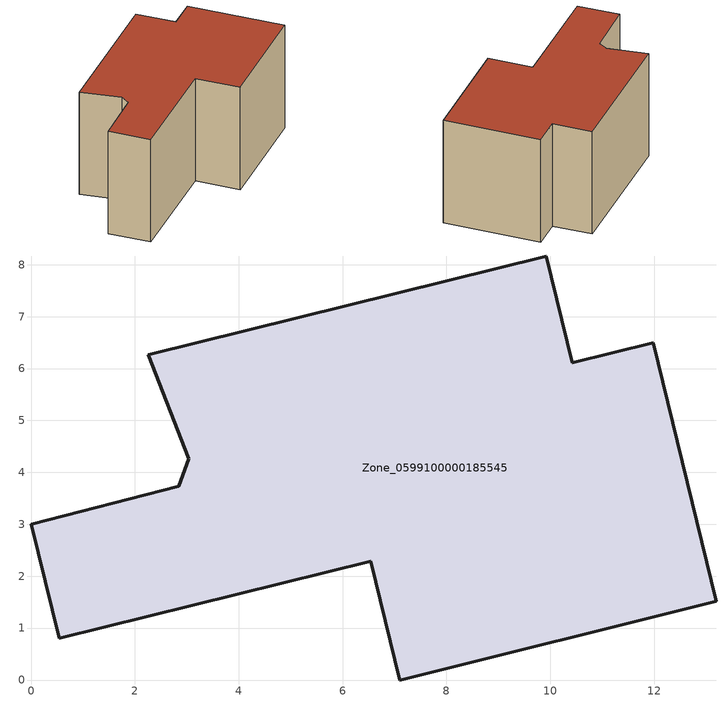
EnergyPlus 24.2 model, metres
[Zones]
Zone_0599100000185545
 floor ground (C_G): 10.43,6.11 11.99,6.5 13.2,1.52 7.1,0 6.54,2.29 0.54,0.81 0,3 2.84,3.73 3.04,4.26 2.26,6.27 9.92,8.17 z0
 wall outside (C_F): 0,3 0.54,0.81 6.54,2.29 7.1,0 13.2,1.52 11.99,6.5 10.43,6.11 9.92,8.17 2.26,6.27 3.04,4.26 2.84,3.73 0,3 z0:5.89
 roof outside (C_R): 2.26,6.27 3.04,4.26 2.84,3.73 0,3 0.54,0.81 6.54,2.29 7.1,0 13.2,1.52 11.99,6.5 10.43,6.11 9.92,8.17 z5.89
[BUILDING]
Pand.0599100000185545: North Axis=0; Terrain=City; Loads Convergence Tolerance Value=0.04; Temperature Convergence Tolerance Value=0.4; Solar Distribution=FullExterior; Maximum Number of Warmup Days=25; Minimum Number of Warmup Days=1
[Site:Location]
Rotterdam.The.Hague.AP_ZH_NLD Design_Conditions: Latitude=51.96; Longitude=4.45; Time Zone=1; Elevation=-4.5
[SITE:GROUNDTEMPERATURE:BUILDINGSURFACE]
18, 18, 18, 18, 18, 18, 18, 18, 18, 18, 18, 18
[MATERIAL] Thermal Absorptance=0.9; Solar Absorptance=0.7; Visible Absorptance=0.7
Name | Roughness | Thickness | Conductivity | Density | Specific Heat
G.TI.1965-1974 | MediumSmooth | 0.15 | 0.882353 | 540 | 1210
F.TI.1965-1974 | Rough | 0.3 | 0.697674 | 1920 | 840
R.TI.1965-1974 | MediumRough | 0.2 | 0.232558 | 1500 | 1000
[CONSTRUCTION]
C_G: G.TI.1965-1974
C_F: F.TI.1965-1974
C_R: R.TI.1965-1974
[ZONE]
Zone_0599100000185545: Type=1; Multiplier=1; Ceiling Height=Autocalculate; Volume=Autocalculate; Floor Area=autocalculate; Part of Total Floor Area=Yes
[ZONEINFILTRATION:DESIGNFLOWRATE]
Infil_Zone_0599100000185545: Zone or ZoneList or Space or SpaceList=Zone_0599100000185545; Schedule=AlwaysOn; Design Flow Rate Calculation Method=Flow/Area; Flow Rate per Floor Area=0.003; Constant Term Coefficient=1; Temperature Term Coefficient=0; Velocity Term Coefficient=0; Velocity Squared Term Coefficient=0
[HVACTEMPLATE:ZONE:IDEALLOADSAIRSYSTEM]
Zone_0599100000185545: Maximum Heating Supply Air Temperature=50; Minimum Cooling Supply Air Temperature=13; Maximum Heating Supply Air Humidity Ratio=0.0156; Minimum Cooling Supply Air Humidity Ratio=0.0077; Heating Limit=NoLimit; Cooling Limit=NoLimit; Dehumidification Control Type=ConstantSensibleHeatRatio; Cooling Sensible Heat Ratio=0.7; Dehumidification Setpoint=60; Humidification Control Type=None; Humidification Setpoint=30; Outdoor Air Method=None; Outdoor Air Flow Rate per Person=0.00944; Outdoor Air Flow Rate per Zone Floor Area=0; Outdoor Air Flow Rate per Zone=0; Demand Controlled Ventilation Type=None; Outdoor Air Economizer Type=NoEconomizer; Heat Recovery Type=None; Sensible Heat Recovery Effectiveness=0.7; Latent Heat Recovery Effectiveness=0.65
[ZONECONTROL:THERMOSTAT]
ThermostatControl_Zone_0599100000185545: Zone or ZoneList=Zone_0599100000185545; Control Type Schedule=DualSetpointControlType; Control 1=Thermostat_Zone_0599100000185545; Temperature Difference Between Cutout And Setpoint=0
[THERMOSTATSETPOINT:DUALSETPOINT]
Thermostat_Zone_0599100000185545: Heating Setpoint Temperature Schedule=HeatingSetpoint_Zone_0599100000185545; Cooling Setpoint Temperature Schedule=CoolingSetpoint_Zone_0599100000185545
[SCHEDULE:COMPACT]
HeatingSetpoint_Zone_0599100000185545: Through: 12/31, For: AllDays, Until: 24:00, 21
CoolingSetpoint_Zone_0599100000185545: Through: 12/31, For: AllDays, Until: 24:00, 24
DualSetpointControlType: Through: 12/31, For: AllDays, Until: 24:00, 4
AlwaysOn: Through: 12/31, For: AllDays, Until: 24:00, 1
